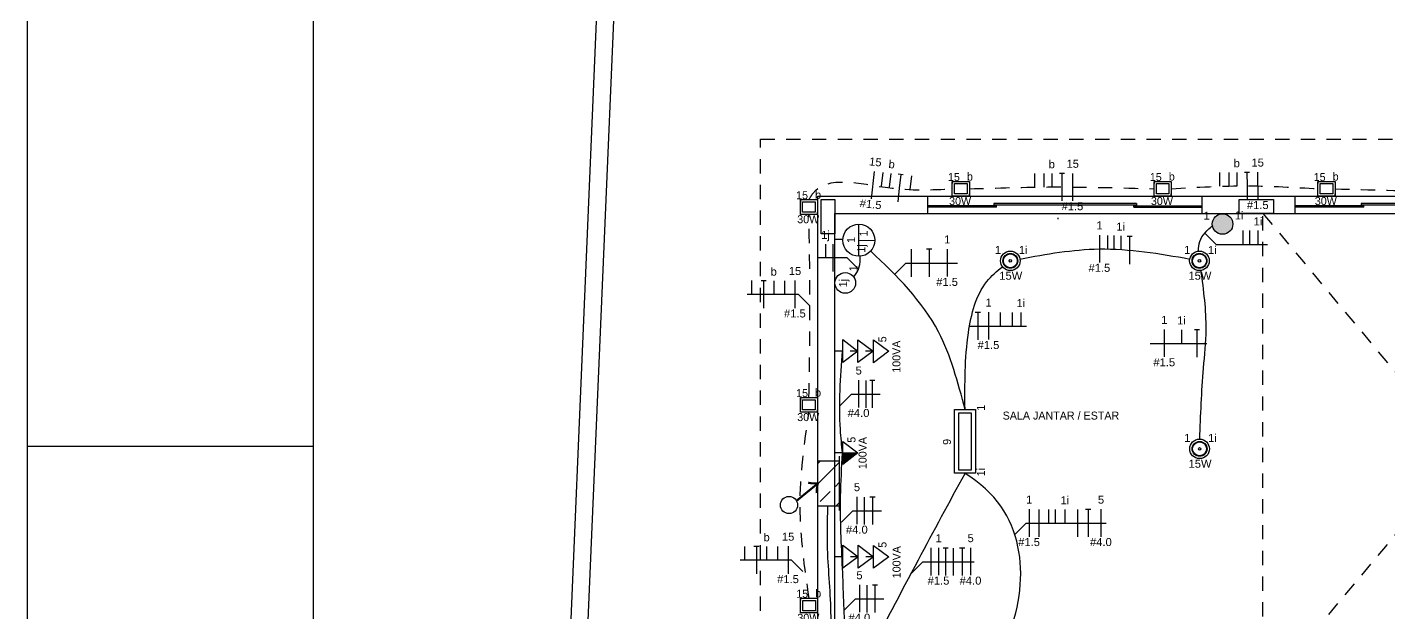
# Model space of a CAD drawing. Header units: metres. Extents: x 134.3 to 218.4, y -41.5 to 17.9.
# Drawn here: x 134.33 to 146.23, y -13.21 to -8.09 of the extents above; entities that cross this region are included whole.
import ezdxf
from ezdxf.enums import TextEntityAlignment as Align

# ---------------------------------------------------------------- set-up
doc = ezdxf.new("R2010")
doc.units = ezdxf.units.M
doc.header["$MEASUREMENT"] = 0
doc.linetypes.add('HIDDEN', pattern=[9.525, 6.35, -3.175])
doc.linetypes.add('HIDDEN2', pattern=[0.1875, 0.125, -0.0625])
for name, color, linetype in [('A-ALVENARIA', 252, 'Continuous'), ('A-esquadrias', 253, 'Continuous'), ('A-projeção', 253, 'HIDDEN'), ('A-TEXTO', 7, 'Continuous'), ('DIAGRAMA UNIFILAR', 6, 'Continuous'), ('ELETRICA', 2, 'Continuous'), ('ELETRODUTO', 4, 'Continuous'), ('FORMATO', 7, 'Continuous')]:
    doc.layers.add(name, color=color, linetype=linetype)
doc.styles.add('T1', font='arial.ttf')

# ---------------------------------------------------------------- blocks, each defined once
blk = doc.blocks.new('P12X30V')
at = {"layer": 'A-ALVENARIA'}
for p, q in [((-0.06, 0.15), (0.06, 0.15)), ((-0.06, -0.15), (-0.06, 0.15)), ((0.06, 0.15), (0.06, -0.15)), ((0.06, -0.15), (-0.06, -0.15))]:
    blk.add_line(p, q, dxfattribs=at)
blk = doc.blocks.new('LUSTRE SALA')
at = {"layer": 'ELETRICA'}
for p, q in [((-0.279, 0), (-0.279, 0.183)), ((-0.279, 0.183), (0.279, 0.183)), ((-0.248, 0.037), (-0.248, 0.147)), ((-0.248, 0.147), (0.252, 0.147)), ((0.252, 0.147), (0.252, 0.037)), ((0.279, 0.183), (0.279, 0)), ((0.279, 0), (-0.279, 0)), ((0.252, 0.037), (-0.248, 0.037))]:
    blk.add_line(p, q, dxfattribs=at)
blk.add_attdef('CIRCUITO', (-0.29, 0.196), '', height=0.07)
blk.add_attdef('RETORNO', text='', height=0.07).set_placement((0.279, 0.196), align=Align.RIGHT)
blk.add_attdef('POTENCIA', text='', height=0.07).set_placement((0.005, -0.101), align=Align.CENTER)
blk = doc.blocks.new('ARANDELA PIPE')
blk.add_line((0.075, 0.058), (0.076, 0.199))
at = {"layer": 'ELETRICA'}
for p, q in [((0.215, 0.058), (-0.064, 0.058)), ((0.069, -0.081), (0.069, -0.151)), ((0.12, -0.151), (0.018, -0.151))]:
    blk.add_line(p, q, dxfattribs=at)
blk.add_circle((0.075, 0.059), 0.14, dxfattribs=at)
for tag, p in [('CIRCUITO', (0.017, 0.066)), ('RETORNO', (0.148, 0.069)), ('POTENCIA', (0.073, -0.044))]:
    blk.add_attdef(tag, text='', height=0.07).set_placement(p, align=Align.CENTER)
blk = doc.blocks.new('INTERRUPTOR SIMPLES UMA SEÇÃO')
at = {"layer": 'ELETRICA', "color": 3}
blk.add_circle((0.058, 0), 0.0904, dxfattribs=at)
at = {"layer": 'ELETRICA', "color": 3, "style": 'T1'}
blk.add_attdef('CIRCUITO', text='', height=0.07, dxfattribs=at).set_placement((-0.034, 0.036), align=Align.RIGHT)
blk.add_attdef('RETORNO', text='', height=0.07, dxfattribs=at).set_placement((0.056, -0.033), align=Align.CENTER)
blk = doc.blocks.new('REFLETOR HOLOFOTE')
at = {"layer": 'ELETRICA'}
for p, q in [((-0.075, 0.13), (0.075, 0.13)), ((-0.075, 0), (-0.075, 0.13)), ((-0.075, 0.13), (-0.075, 0.11)), ((0.075, 0.13), (0.075, 0)), ((0.075, 0.13), (0.075, 0.11)), ((-0.075, 0), (-0.075, 0.02)), ((0.075, 0), (-0.075, 0)), ((-0.055, 0.11), (0.055, 0.11)), ((-0.055, 0.02), (-0.055, 0.11)), ((0.055, 0.02), (-0.055, 0.02)), ((0.055, 0.11), (0.055, 0.02)), ((0.075, 0), (0.075, 0.02))]:
    blk.add_line(p, q, dxfattribs=at)
blk.add_attdef('RETORNO', text='', height=0.07).set_placement((0.106, 0.137), align=Align.RIGHT)
blk.add_attdef('CIRCUITO', (-0.112, 0.133), '', height=0.07)
blk.add_attdef('POTENCIA', text='', height=0.07).set_placement((-0.006, -0.077), align=Align.CENTER)
blk = doc.blocks.new('INTERRUTOR PARALELO')
h = blk.add_hatch(color=3)
h.dxf.hatch_style = 1
h.paths.add_polyline_path([(-0.09, 0.058, 1), (0.09, 0.058, 1)])
at = {"layer": 'ELETRICA', "color": 3}
blk.add_circle((0, 0.058), 0.09, dxfattribs=at)
at = {"color": 3, "style": 'T1'}
blk.add_attdef('CIRCUITO', text='', height=0.07, dxfattribs=at).set_placement((-0.112, 0.096), align=Align.RIGHT)
blk.add_attdef('RETORNO', (0.107, 0.098), '', height=0.07, dxfattribs=at)
blk = doc.blocks.new('PANDORA 1C')
at = {"layer": 'ELETRICA'}
for radius in [0.0857, 0.0651, 0.0605, 0.0106]:
    blk.add_circle((0, 0), radius, dxfattribs=at)
at = {"style": 'T1'}
blk.add_attdef('CIRCUITO', text='', height=0.07, dxfattribs=at).set_placement((-0.08, 0.061), align=Align.RIGHT)
blk.add_attdef('RETORNO', (0.074, 0.06), '', height=0.07, dxfattribs=at)
blk.add_attdef('POTENCIA', text='', height=0.07, dxfattribs=at).set_placement((0.004, -0.165), align=Align.CENTER)
blk = doc.blocks.new('TOMADA BAIXA')
at = {"layer": 'ELETRICA', "color": 3}
for p, q in [((-0.1, 0.068), (0, 0.202)), ((0, 0.202), (0.1, 0.068)), ((0.1, 0.068), (-0.1, 0.068)), ((0, 0.068), (0, 0))]:
    blk.add_line(p, q, dxfattribs=at)
at = {"color": 3}
blk.add_attdef('POTENCIA', text='', height=0.07, dxfattribs=at).set_placement((0.047, 0.234), align=Align.CENTER)
blk.add_attdef('CIRCUITO', text='', height=0.07, dxfattribs=at).set_placement((-0.084, 0.111), align=Align.RIGHT)
blk = doc.blocks.new('TOMADA MEDIA')
at = {"layer": 'ELETRICA'}
blk.add_hatch(color=3, dxfattribs=at).paths.add_polyline_path([(0.1, 0.068), (0, 0.202), (0, 0.201), (0, 0.068)])
at = {"layer": 'ELETRICA', "color": 3}
for p, q in [((-0.1, 0.068), (0, 0.202)), ((0, 0.202), (0.1, 0.068)), ((0, 0.068), (0, 0.202)), ((0.1, 0.068), (-0.1, 0.068)), ((0, 0.068), (0, 0))]:
    blk.add_line(p, q, dxfattribs=at)
at = {"color": 3}
blk.add_attdef('POTENCIA', text='', height=0.07, dxfattribs=at).set_placement((0.001, 0.208), align=Align.CENTER)
blk.add_attdef('CIRCUITO', text='', height=0.07, dxfattribs=at).set_placement((-0.095, 0.11), align=Align.RIGHT)
blk = doc.blocks.new('CONDUTOR FASE')
at = {"layer": 'DIAGRAMA UNIFILAR'}
blk.add_line((0, 0.12), (0, -0.12), dxfattribs=at)
blk = doc.blocks.new('CONDUTOR TERRA')
at = {"layer": 'DIAGRAMA UNIFILAR'}
for p, q in [((0.0225, 0.12), (-0.0225, 0.12)), ((0, 0.12), (0, 0)), ((0, 0), (0, -0.12))]:
    blk.add_line(p, q, dxfattribs=at)
blk = doc.blocks.new('APOIO UNIFILAR')
at = {"layer": 'DIAGRAMA UNIFILAR'}
for p, q in [((0, 0), (0.099, 0.099)), ((0.099, 0.099), (0.549, 0.099))]:
    blk.add_line(p, q, dxfattribs=at)
blk = doc.blocks.new('RETORNO PARALELO INTERMEDIARIO')
at = {"layer": 'DIAGRAMA UNIFILAR'}
blk.add_line((0, 0.12), (0, 0), dxfattribs=at)
blk = doc.blocks.new('FASE CIRCUITO')
blk.add_line((-0.001, 0.122), (-0.001, -0.118))
at = {"style": 'T1'}
blk.add_attdef('SEÇÃO', text='', height=0.07, dxfattribs=at).set_placement((-0.001, -0.2), align=Align.CENTER)
at = {"layer": 'DIAGRAMA UNIFILAR', "style": 'T1'}
blk.add_attdef('CIRCUITO', text='', height=0.07, dxfattribs=at).set_placement((0, 0.171), align=Align.CENTER)
blk = doc.blocks.new('RETORNO LAMPADA')
at = {"layer": 'DIAGRAMA UNIFILAR'}
blk.add_line((0, 0.12), (0, 0), dxfattribs=at)
at = {"layer": 'DIAGRAMA UNIFILAR', "style": 'T1'}
blk.add_attdef('RETORNO', text='', height=0.07, dxfattribs=at).set_placement((0, 0.166), align=Align.CENTER)
blk = doc.blocks.new('APOIO SIMPLES UNIFILAR')
at = {"layer": 'DIAGRAMA UNIFILAR'}
blk.add_line((0, 0), (0.25, 0), dxfattribs=at)
blk = doc.blocks.new('APOIO PEQUENO UNIFILAR')
at = {"layer": 'DIAGRAMA UNIFILAR'}
for p, q in [((0, 0), (0.099, 0.099)), ((0.099, 0.099), (0.349, 0.099))]:
    blk.add_line(p, q, dxfattribs=at)
blk = doc.blocks.new('TELECOM')
at = {"layer": 'ELETRICA'}
h = blk.add_hatch(dxfattribs=at)
h.set_pattern_fill('ANSI33', color=256)
h.set_pattern_definition([(45, (-139.9912, 0.4929), (-0.1767767, 0.1767767), []), (45, (-139.81442, 0.4929), (-0.1767767, 0.1767767), [0.125, -0.0625])])
h.paths.add_polyline_path([(0.187, 0.396), (0, 0.396), (0, 0), (0.187, 0)])
for p, q in [((0, 0), (0, 0.396)), ((0, 0.396), (0.188, 0.396)), ((0.187, 0.439), (0.187, -0.036)), ((0.185, 0), (0, 0))]:
    blk.add_line(p, q, dxfattribs=at)
blk = doc.blocks.new('ELETRODUTO QUE SOBE')
at = {"layer": 'ELETRICA'}
blk.add_circle((-0.248, -0.181), 0.075, dxfattribs=at)
at = {"layer": 'ELETRICA', "insert": (-0.248, -0.073, 0.284), "char_height": 0.2, "attachment_point": 1, "rotation": 39.1863}
blk.add_mtext_dynamic_manual_height_columns('{\\fSimSun|b0|i0|c134|p2;→}', width=0.10557, gutter_width=0.35, heights=[0], dxfattribs=at)
blk = doc.blocks.new('FOLHA A1')
at = {"layer": 'FORMATO', "color": 252, "linetype": 'Continuous'}
blk.add_line((-816, 297), (-841, 297), dxfattribs=at)
at = {"layer": 'FORMATO', "color": 2}
blk.add_lwpolyline([(-841, 594), (-841, 0), (0, 0), (0, 594)], close=True, dxfattribs=at)
at = {"layer": 'FORMATO', "color": 6}
blk.add_lwpolyline([(-816, 10), (-10, 10), (-10, 584), (-816, 584)], close=True, dxfattribs=at)

msp = doc.modelspace()

# ---------------------------------------------------------------- linework, layer by layer
at = {"layer": 'A-ALVENARIA'}
for p, q in [((139.772, 2.957, 0.284), (138.76, -20.715, 0.284)), ((141.239, -13.915, 0.284), (141.239, -9.565, 0.284)), ((141.239, -9.565, 0.284), (142.202, -9.565, 0.284)), ((142.202, -9.715, 0.284), (142.202, -9.565, 0.284)), ((144.602, -9.565, 0.284), (145.415, -9.565, 0.284)), ((144.602, -9.715, 0.284), (144.602, -9.565, 0.284)), ((145.415, -9.715, 0.284), (145.415, -9.565, 0.284)), ((141.389, -9.715, 0.284), (142.202, -9.715, 0.284)), ((141.389, -13.915, 0.284), (141.389, -9.715, 0.284)), ((144.602, -9.715, 0.284), (145.415, -9.715, 0.284))]:
    msp.add_line(p, q, dxfattribs=at)
at = {"layer": 'A-ALVENARIA', "elevation": 0.284}
msp.add_lwpolyline([(154.91, -16.515), (154.142, 2.811), (139.916, 2.807), (138.917, -20.565)], dxfattribs=at)
at = {"layer": 'A-esquadrias'}
for p, q in [((142.202, -9.565, 0.284), (144.602, -9.565, 0.284)), ((144.026, -9.63, 0.284), (142.778, -9.63, 0.284)), ((142.778, -9.63, 0.284), (142.778, -9.642, 0.284)), ((144.026, -9.642, 0.284), (142.778, -9.642, 0.284)), ((144.026, -9.63, 0.284), (144.026, -9.642, 0.284)), ((145.415, -9.565, 0.284), (147.815, -9.565, 0.284)), ((147.239, -9.63, 0.284), (145.991, -9.63, 0.284)), ((145.991, -9.63, 0.284), (145.991, -9.642, 0.284)), ((147.239, -9.642, 0.284), (145.991, -9.642, 0.284)), ((142.802, -9.648, 0.284), (142.202, -9.648, 0.284)), ((142.802, -9.66, 0.284), (142.202, -9.66, 0.284)), ((142.202, -9.715, 0.284), (144.602, -9.715, 0.284)), ((142.802, -9.66, 0.284), (142.802, -9.648, 0.284)), ((143.338, -9.753, 0.284), (143.338, -9.765, 0.284)), ((144.002, -9.648, 0.284), (144.602, -9.648, 0.284)), ((144.002, -9.66, 0.284), (144.002, -9.648, 0.284)), ((144.002, -9.66, 0.284), (144.602, -9.66, 0.284)), ((146.015, -9.648, 0.284), (145.415, -9.648, 0.284)), ((146.015, -9.66, 0.284), (145.415, -9.66, 0.284)), ((145.415, -9.715, 0.284), (147.815, -9.715, 0.284)), ((146.015, -9.66, 0.284), (146.015, -9.648, 0.284))]:
    msp.add_line(p, q, dxfattribs=at)
at = {"layer": 'A-projeção', "linetype": 'HIDDEN2'}
for p, q in [((145.132, -13.915, 0.284), (145.132, -9.715, 0.284)), ((145.132, -13.915, 0.284), (148.632, -9.715, 0.284)), ((145.132, -9.715, 0.284), (148.632, -13.915, 0.284))]:
    msp.add_line(p, q, dxfattribs=at)
at = {"layer": 'A-projeção', "linetype": 'HIDDEN2', "elevation": 0.284}
msp.add_lwpolyline([(153.282, -22.515), (148.132, -22.515), (148.132, -19.515), (145.632, -19.515), (145.632, -21.215), (140.553, -21.215), (140.553, -13.415), (140.739, -13.415), (140.739, -9.065), (153.282, -9.065)], dxfattribs=at)
at = {"layer": 'ELETRODUTO', "linetype": 'HIDDEN2'}
for points in [[(141.162, -9.594, 0.284), (141.196, -9.542, 0.284), (141.852, -9.49, 0.284), (142.415, -9.5, 0.284)], [(142.565, -9.5, 0.284), (143.297, -9.484, 0.284), (144.18, -9.5, 0.284)], [(144.33, -9.5, 0.284), (145.001, -9.474, 0.284), (145.613, -9.5, 0.284)], [(145.763, -9.5, 0.284), (146.677, -9.517, 0.284), (147.363, -9.5, 0.284)], [(141.162, -11.324, 0.284), (141.171, -10.494, 0.284), (141.162, -9.724, 0.284)], [(141.163, -13.079, 0.284), (141.085, -12.277, 0.284), (141.162, -11.454, 0.284)]]:
    msp.add_spline(points, degree=3, dxfattribs=at)
at = {"layer": 'ELETRODUTO'}
for points, knots in [([(144.569, -10.045, 0.284), (144.568, -10.015, 0.284), (144.575, -9.927, 0.284), (144.646, -9.862, 0.284), (144.694, -9.819, 0.284)], [0.0819, 0.0819, 0.0819, 0.0819, 0.1707419, 0.3513446, 0.3513446, 0.3513446, 0.3513446]), ([(141.553, -10.27, 0.284), (141.556, -10.266, 0.284), (141.601, -10.22, 0.284), (141.612, -10.156, 0.284), (141.61, -10.09, 0.284)], [0.0893981, 0.0893981, 0.0893981, 0.0893981, 0.1051061, 0.2906492, 0.2906492, 0.2906492, 0.2906492]), ([(142.527, -11.429, 0.284), (142.465, -11.194, 0.284), (142.325, -10.655, 0.284), (141.933, -10.261, 0.284), (141.702, -10.045, 0.284)], [0, 0, 0, 0, 0.716054, 1.641331, 1.641331, 1.641331, 1.641331]), ([(143.007, -10.114, 0.284), (143.238, -10.07, 0.284), (143.732, -9.984, 0.284), (144.228, -10.066, 0.284), (144.493, -10.114, 0.284)], [0.084519, 0.084519, 0.084519, 0.084519, 0.783169, 1.581975, 1.581975, 1.581975, 1.581975]), ([(142.527, -11.429, 0.284), (142.525, -11.207, 0.284), (142.523, -10.829, 0.284), (142.637, -10.366, 0.284), (142.804, -10.221, 0.284), (142.854, -10.182, 0.284)], [0, 0, 0, 0, 0.671478, 1.148049, 1.335765, 1.335765, 1.335765, 1.335765]), ([(144.58, -11.688, 0.284), (144.587, -11.481, 0.284), (144.6, -11.162, 0.284), (144.652, -10.671, 0.284), (144.615, -10.387, 0.284), (144.59, -10.215, 0.284)], [0.085698, 0.085698, 0.085698, 0.085698, 0.706969, 1.043389, 1.562784, 1.562784, 1.562784, 1.562784]), ([(142.905, -13.404, 0.284), (143.011, -13.144, 0.284), (143.07, -12.583, 0.284), (142.798, -12.156, 0.284), (142.527, -11.988, 0.284)], [0.085659, 0.085659, 0.085659, 0.085659, 0.800116, 1.552697, 1.552697, 1.552697, 1.552697])]:
    msp.add_open_spline(points, degree=3, knots=knots, dxfattribs=at)
for points in [[(141.456, -11.81, 0.284), (141.437, -11.605, 0.284), (141.456, -10.919, 0.284)], [(141.456, -12.819, 0.284), (141.439, -12.19, 0.284), (141.456, -11.81, 0.284)], [(141.663, -13.612, 0.284), (142.119, -12.745, 0.284), (142.527, -11.988, 0.284)], [(141.477, -13.385, 0.284), (141.456, -12.819, 0.284)]]:
    msp.add_spline(points, degree=3, dxfattribs=at)
at = {"layer": 'ELETRODUTO', "color": 1}
msp.add_spline([(141.239, -17.402, 0.284), (141.203, -16.203, 0.284), (141.203, -15.353, 0.284), (141.267, -14.174), (141.355, -13.279, 0.284), (141.327, -12.692), (141.327, -12.276, 0.284)], degree=3, dxfattribs=at)

# ---------------------------------------------------------------- block references
at = {"xscale": 0.1, "yscale": 0.1, "zscale": 0.1}
msp.add_blockref('FOLHA A1', (218.426, -41.452), dxfattribs=at)
at = {"layer": 'A-ALVENARIA'}
msp.add_blockref('P12X30V', (141.329, -9.745, 0.284), dxfattribs=at)
at = {"layer": 'A-ALVENARIA', "rotation": 269.9999999999999}
msp.add_blockref('P12X30V', (145.073, -9.655, 0.284), dxfattribs=at)
at = {"layer": 'A-TEXTO'}
msp.add_blockref('TELECOM', (141.239, -12.276, 0.284), dxfattribs=at)
at = {"layer": 'DIAGRAMA UNIFILAR'}
for name, p, rotation, values in [('FASE CIRCUITO', (141.721, -9.47, 0.284), 353.7349271523418, {'CIRCUITO': '15', 'SEÇÃO': '#1.5'}), ('RETORNO LAMPADA', (141.864, -9.485, 0.284), 353.7349271523418, {'RETORNO': 'b'}), ('RETORNO LAMPADA', (143.285, -9.486, 0.284), 359.7842974641095, {'RETORNO': 'b'}), ('FASE CIRCUITO', (143.468, -9.487, 0.284), 359.7842974641095, {'CIRCUITO': '15', 'SEÇÃO': '#1.5'}), ('RETORNO LAMPADA', (144.904, -9.477, 0.284), 0.225056850151155, {'RETORNO': 'b'}), ('FASE CIRCUITO', (145.087, -9.477, 0.284), 0.225056850151155, {'CIRCUITO': '15', 'SEÇÃO': '#1.5'})]:
    msp.add_blockref(name, p, dxfattribs=dict(at, rotation=rotation)).add_auto_attribs(values)
for name, p, rotation in [('RETORNO PARALELO INTERMEDIARIO', (141.795, -9.477, 0.284), 353.7349271523418), ('CONDUTOR TERRA', (141.952, -9.495, 0.284), 353.7349271523418), ('RETORNO PARALELO INTERMEDIARIO', (142.045, -9.507, 0.284), 353.7349271523418), ('RETORNO PARALELO INTERMEDIARIO', (143.134, -9.485, 0.284), 359.7842974641095), ('RETORNO PARALELO INTERMEDIARIO', (143.216, -9.486, 0.284), 359.7842974641095), ('CONDUTOR TERRA', (143.374, -9.486, 0.284), 359.7842974641095), ('RETORNO PARALELO INTERMEDIARIO', (144.753, -9.478, 0.284), 0.225056850151155), ('RETORNO PARALELO INTERMEDIARIO', (144.835, -9.478, 0.284), 0.225056850151155), ('CONDUTOR TERRA', (144.993, -9.477, 0.284), 0.225056850151155)]:
    msp.add_blockref(name, p, dxfattribs=dict(at, rotation=rotation))
for name, p, values in [('FASE CIRCUITO', (143.703, -10.026, 0.284), {'CIRCUITO': '1', 'SEÇÃO': '#1.5'}), ('FASE CIRCUITO', (142.371, -10.149, 0.284), {'CIRCUITO': '1', 'SEÇÃO': '#1.5'}), ('RETORNO LAMPADA', (140.854, -10.425, 0.284), {'RETORNO': 'b'}), ('FASE CIRCUITO', (141.04, -10.425, 0.284), {'CIRCUITO': '15', 'SEÇÃO': '#1.5'}), ('FASE CIRCUITO', (142.733, -10.701, 0.284), {'CIRCUITO': '1', 'SEÇÃO': '#1.5'}), ('FASE CIRCUITO', (144.27, -10.852), {'CIRCUITO': '1', 'SEÇÃO': '#1.5'}), ('FASE CIRCUITO', (141.597, -11.295, 0.284), {'CIRCUITO': '5', 'SEÇÃO': '#4.0'}), ('FASE CIRCUITO', (141.582, -12.315, 0.284), {'CIRCUITO': '5', 'SEÇÃO': '#4.0'}), ('FASE CIRCUITO', (143.088, -12.424, 0.284), {'CIRCUITO': '1', 'SEÇÃO': '#1.5'}), ('FASE CIRCUITO', (143.716, -12.424, 0.284), {'CIRCUITO': '5', 'SEÇÃO': '#4.0'}), ('RETORNO LAMPADA', (140.792, -12.748), {'RETORNO': 'b'}), ('FASE CIRCUITO', (140.98, -12.748), {'CIRCUITO': '15', 'SEÇÃO': '#1.5'}), ('FASE CIRCUITO', (142.296, -12.761, 0.284), {'CIRCUITO': '1', 'SEÇÃO': '#1.5'}), ('FASE CIRCUITO', (142.576, -12.761, 0.284), {'CIRCUITO': '5', 'SEÇÃO': '#4.0'}), ('FASE CIRCUITO', (141.604, -13.085, 0.568), {'CIRCUITO': '5', 'SEÇÃO': '#4.0'})]:
    msp.add_blockref(name, p, dxfattribs=at).add_auto_attribs(values)
for name, p in [('RETORNO PARALELO INTERMEDIARIO', (140.661, -10.423, 0.284)), ('CONDUTOR TERRA', (140.766, -10.425, 0.284)), ('RETORNO PARALELO INTERMEDIARIO', (140.947, -10.425, 0.284)), ('RETORNO PARALELO INTERMEDIARIO', (140.599, -12.748)), ('CONDUTOR TERRA', (140.704, -12.748)), ('RETORNO PARALELO INTERMEDIARIO', (140.886, -12.748))]:
    msp.add_blockref(name, p, dxfattribs=at)
at = {"layer": 'DIAGRAMA UNIFILAR', "xscale": -1}
for p in [(141.171, -10.524, 0.284), (141.11, -12.847)]:
    msp.add_blockref('APOIO UNIFILAR', p, dxfattribs=at)
at = {"layer": 'ELETRICA'}
for name, p, values in [('REFLETOR HOLOFOTE', (142.49, -9.565, 0.284), {'CIRCUITO': '15', 'RETORNO': 'b', 'POTENCIA': '30W'}), ('REFLETOR HOLOFOTE', (144.255, -9.565, 0.284), {'CIRCUITO': '15', 'RETORNO': 'b', 'POTENCIA': '30W'}), ('REFLETOR HOLOFOTE', (145.688, -9.565, 0.284), {'CIRCUITO': '15', 'RETORNO': 'b', 'POTENCIA': '30W'}), ('REFLETOR HOLOFOTE', (141.162, -9.724, 0.284), {'CIRCUITO': '15', 'RETORNO': 'b', 'POTENCIA': '30W'}), ('INTERRUTOR PARALELO', (144.779, -9.866, 0.284), {'CIRCUITO': '1', 'RETORNO': '1i'}), ('RETORNO LAMPADA', (145.088, -9.986, 0.284), {'RETORNO': '1i'}), ('RETORNO LAMPADA', (141.307, -10.104, 0.284), {'RETORNO': '1j'}), ('RETORNO LAMPADA', (143.888, -10.032, 0.284), {'RETORNO': '1i'}), ('PANDORA 1C', (142.923, -10.13, 0.284), {'CIRCUITO': '1', 'RETORNO': '1i', 'POTENCIA': '15W'}), ('PANDORA 1C', (144.577, -10.13, 0.284), {'CIRCUITO': '1', 'RETORNO': '1i', 'POTENCIA': '15W'}), ('RETORNO LAMPADA', (143.015, -10.701, 0.284), {'RETORNO': '1i'}), ('RETORNO LAMPADA', (144.419, -10.852, 0.284), {'RETORNO': '1i'}), ('REFLETOR HOLOFOTE', (141.162, -11.454, 0.284), {'CIRCUITO': '15', 'RETORNO': 'b', 'POTENCIA': '30W'}), ('PANDORA 1C', (144.578, -11.774, 0.284), {'CIRCUITO': '1', 'RETORNO': '1i', 'POTENCIA': '15W'}), ('RETORNO LAMPADA', (143.4, -12.424, 0.284), {'RETORNO': '1i'}), ('REFLETOR HOLOFOTE', (141.163, -13.209, 0.284), {'CIRCUITO': '15', 'RETORNO': 'b', 'POTENCIA': '30W'})]:
    msp.add_blockref(name, p, dxfattribs=at).add_auto_attribs(values)
ref = msp.add_blockref('ARANDELA PIPE', (141.54, -9.875, 0.284), dxfattribs=dict(at, rotation=269.9999999999999))
ref.add_attrib('CIRCUITO', '1', dxfattribs={"layer": '0', "height": 0.07, "rotation": 450}).set_placement((141.675, -9.891, 0.284), align=Align.CENTER)
ref.add_attrib('RETORNO', '1j', dxfattribs={"layer": '0', "height": 0.07, "rotation": 450}).set_placement((141.655, -10.022, 0.284), align=Align.CENTER)
ref.add_attrib('POTENCIA', '1', dxfattribs={"layer": '0', "height": 0.07, "rotation": 450}).set_placement((141.566, -9.947, 0.284), align=Align.CENTER)
for name, p in [('RETORNO PARALELO INTERMEDIARIO', (144.955, -9.986, 0.284)), ('RETORNO PARALELO INTERMEDIARIO', (145.015, -9.986, 0.284)), ('CONDUTOR FASE', (141.371, -10.104, 0.284)), ('RETORNO PARALELO INTERMEDIARIO', (143.772, -10.027, 0.284)), ('RETORNO PARALELO INTERMEDIARIO', (143.829, -10.028, 0.284)), ('CONDUTOR TERRA', (143.966, -10.038, 0.284)), ('CONDUTOR FASE', (142.055, -10.149, 0.284)), ('CONDUTOR TERRA', (142.213, -10.149, 0.284)), ('APOIO UNIFILAR', (141.911, -10.248, 0.284)), ('CONDUTOR TERRA', (142.639, -10.701, 0.284)), ('RETORNO PARALELO INTERMEDIARIO', (142.833, -10.701, 0.284)), ('RETORNO PARALELO INTERMEDIARIO', (142.939, -10.701, 0.284)), ('APOIO SIMPLES UNIFILAR', (142.564, -10.701, 0.284)), ('CONDUTOR TERRA', (144.555, -10.852, 0.284)), ('APOIO SIMPLES UNIFILAR', (144.391, -10.852, 0.284)), ('CONDUTOR FASE', (141.66, -11.295, 0.284)), ('CONDUTOR TERRA', (141.716, -11.295, 0.284)), ('APOIO PEQUENO UNIFILAR', (141.436, -11.394, 0.284)), ('CONDUTOR FASE', (141.646, -12.315, 0.284)), ('CONDUTOR TERRA', (141.718, -12.315, 0.284)), ('APOIO PEQUENO UNIFILAR', (141.447, -12.414, 0.284)), ('CONDUTOR FASE', (143.173, -12.424, 0.284)), ('RETORNO PARALELO INTERMEDIARIO', (143.257, -12.424, 0.284)), ('RETORNO PARALELO INTERMEDIARIO', (143.314, -12.424, 0.284)), ('CONDUTOR FASE', (143.511, -12.424, 0.284)), ('CONDUTOR TERRA', (143.604, -12.424, 0.284)), ('APOIO UNIFILAR', (142.962, -12.523, 0.284)), ('CONDUTOR FASE', (142.229, -12.76, 0.284)), ('CONDUTOR TERRA', (142.357, -12.761, 0.284)), ('CONDUTOR FASE', (142.424, -12.761, 0.284)), ('CONDUTOR TERRA', (142.502, -12.761, 0.284)), ('APOIO UNIFILAR', (142.058, -12.86, 0.284)), ('CONDUTOR FASE', (141.667, -13.085, 0.568)), ('CONDUTOR TERRA', (141.739, -13.085, 0.568)), ('APOIO PEQUENO UNIFILAR', (141.469, -13.184, 0.568))]:
    msp.add_blockref(name, p, dxfattribs=at)
at = {"layer": 'ELETRICA', "xscale": -1, "rotation": 180}
msp.add_blockref('APOIO UNIFILAR', (144.624, -9.887, 0.284), dxfattribs=at)
at = {"layer": 'ELETRICA'}
ref = msp.add_blockref('INTERRUPTOR SIMPLES UMA SEÇÃO', (141.48, -10.265, 0.284), dxfattribs=dict(at, rotation=269.9999999999999))
ref.add_attrib('RETORNO', '1j', dxfattribs={"color": 3, "height": 0.07, "rotation": 450, "style": 'T1'}).set_placement((141.496, -10.325, 0.284), align=Align.CENTER)
ref.add_attrib('CIRCUITO', '1', dxfattribs={"color": 3, "height": 0.07, "rotation": 450, "style": 'T1'}).set_placement((141.586, -10.169, 0.284), align=Align.RIGHT)
at = {"layer": 'ELETRICA', "rotation": 269.9999999999999}
for p in [(141.389, -10.919, 0.284), (141.523, -10.92, 0.284), (141.391, -12.717, 0.284), (141.525, -12.717, 0.284)]:
    msp.add_blockref('TOMADA BAIXA', p, dxfattribs=at)
at = {"layer": 'ELETRICA'}
ref = msp.add_blockref('TOMADA BAIXA', (141.658, -10.921, 0.284), dxfattribs=dict(at, rotation=269.9999999999999))
ref.add_attrib('POTENCIA', '100VA', dxfattribs={"layer": '0', "color": 3, "height": 0.07, "rotation": 450}).set_placement((141.962, -10.968, 0.284), align=Align.CENTER)
ref.add_attrib('CIRCUITO', '5', dxfattribs={"layer": '0', "color": 3, "height": 0.07, "rotation": 450}).set_placement((141.839, -10.79, 0.284), align=Align.RIGHT)
ref = msp.add_blockref('LUSTRE SALA', (142.435, -11.708, 0.284), dxfattribs=dict(at, rotation=269.9999999999999))
ref.add_attrib('CIRCUITO', '1', (142.701, -11.441, 0.284), dxfattribs={"layer": '0', "height": 0.07, "rotation": 450})
ref.add_attrib('RETORNO', '1i', dxfattribs={"layer": '0', "height": 0.07, "rotation": 450}).set_placement((142.701, -11.941, 0.284), align=Align.RIGHT)
ref.add_attrib('POTENCIA', '9', dxfattribs={"layer": '0', "height": 0.07, "rotation": 450}).set_placement((142.404, -11.713, 0.284), align=Align.CENTER)
ref = msp.add_blockref('TOMADA MEDIA', (141.389, -11.81, 0.284), dxfattribs=dict(at, rotation=269.9999999999999))
ref.add_attrib('POTENCIA', '100VA', dxfattribs={"layer": '0', "color": 3, "height": 0.07, "rotation": 450}).set_placement((141.666, -11.811, 0.284), align=Align.CENTER)
ref.add_attrib('CIRCUITO', '5', dxfattribs={"layer": '0', "color": 3, "height": 0.07, "rotation": 450}).set_placement((141.569, -11.668, 0.284), align=Align.RIGHT)
ref = msp.add_blockref('TOMADA BAIXA', (141.659, -12.718, 0.284), dxfattribs=dict(at, rotation=269.9999999999999))
ref.add_attrib('POTENCIA', '100VA', dxfattribs={"layer": '0', "color": 3, "height": 0.07, "rotation": 450}).set_placement((141.963, -12.765, 0.284), align=Align.CENTER)
ref.add_attrib('CIRCUITO', '5', dxfattribs={"layer": '0', "color": 3, "height": 0.07, "rotation": 450}).set_placement((141.84, -12.587, 0.284), align=Align.RIGHT)
at = {"layer": 'ELETRODUTO', "color": 7, "true_color": 0xffffff, "xscale": -1}
msp.add_blockref('APOIO PEQUENO UNIFILAR', (141.595, -10.203, 0.284), dxfattribs=at)
at = {"layer": 'ELETRODUTO', "color": 7, "true_color": 0xffffff}
for p in [(142.814, -10.701, 0.284), (144.145, -10.852), (143.511, -12.424, 0.284)]:
    msp.add_blockref('APOIO SIMPLES UNIFILAR', p, dxfattribs=at)
at = {"layer": 'ELETRODUTO'}
msp.add_blockref('ELETRODUTO QUE SOBE', (141.236, -12.084, 0.284), dxfattribs=at)

# ---------------------------------------------------------------- texts
at = {"layer": 'A-TEXTO'}
msp.add_text('SALA JANTAR / ESTAR', height=0.07, dxfattribs=at).set_placement((142.856, -11.518, 0.284))

doc.saveas('drawing.dxf')
